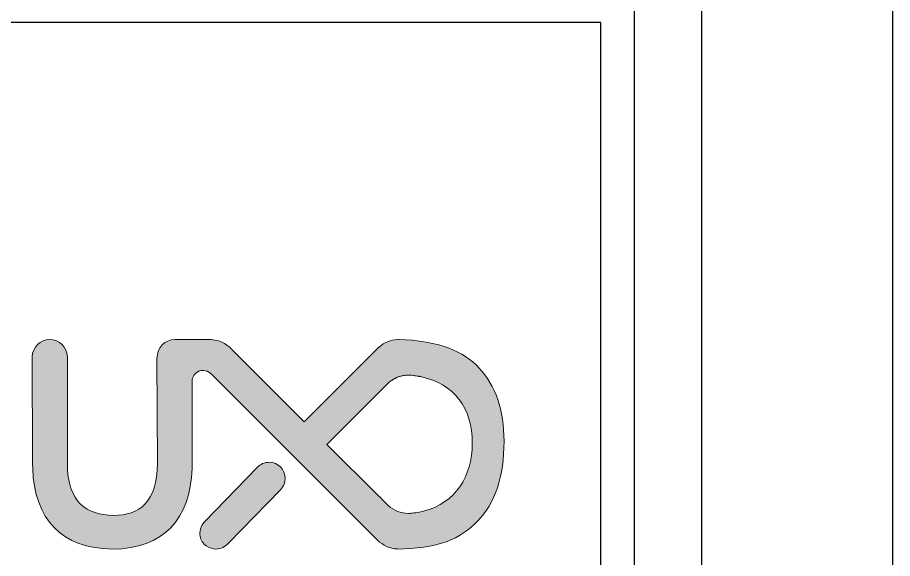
# Model space of a CAD drawing. Extents: x 96704 to 336282, y 34580 to 122302.
# Drawn here: x 131908 to 134730, y 49801 to 51547 of the extents above; entities that cross this region are included whole.
import ezdxf

# ---------------------------------------------------------------- set-up
doc = ezdxf.new("R2010")
doc.units = 0
doc.header["$LTSCALE"] = 1000
doc.header["$MEASUREMENT"] = 0
doc.layers.add('_U+56FE_U+5C42 1', color=7, linetype='Continuous')

msp = doc.modelspace()

# ---------------------------------------------------------------- hatches: boundary and pattern name
at = {"layer": '_U+56FE_U+5C42 1'}
h = msp.add_hatch(color=256, dxfattribs=at)
h.dxf.hatch_style = 2
edge = h.paths.add_edge_path()
edge.add_spline(control_points=[(133456.9, 50314.6), (133443.4, 50354.3), (133423.5, 50388.1), (133397.3, 50416), (133371.1, 50443.9), (133338.6, 50465.2), (133299.9, 50480.1), (133262, 50494.7), (133194.1, 50507.4), (133138.6, 50508), (133138.2, 50508), (133137.9, 50508), (133137.6, 50508), (133137.4, 50508), (133137.2, 50508), (133137, 50508), (133136.3, 50508), (133135.6, 50508), (133134.9, 50508), (133134.9, 50508), (133134.9, 50507.9), (133134.9, 50507.9), (133111.6, 50507.3), (133090.3, 50498.3), (133074.1, 50483.8), (133073.6, 50483.4), (133073.1, 50483.1), (133072.6, 50482.7), (133072.6, 50482.7), (133070.4, 50480.5), (133070.4, 50480.5), (133070.2, 50480.2), (133069.9, 50480), (133069.7, 50479.7), (133069.7, 50479.7), (132832.9, 50242.6), (132832.9, 50242.6), (132832.9, 50242.6), (132599, 50476.2), (132599, 50476.2), (132598.1, 50477.1), (132597.1, 50478.1), (132596, 50479.2), (132594.3, 50481), (132592.6, 50482.6), (132590.8, 50484.1), (132570.3, 50502.1), (132546.7, 50506.7), (132532.5, 50507.7), (132532.5, 50507.7), (132530.8, 50507.7), (132530.8, 50507.7), (132530.6, 50507.7), (132530.3, 50507.7), (132530.1, 50507.8), (132530.1, 50507.8), (132528.5, 50507.8), (132528.5, 50507.8), (132526.7, 50507.8), (132525.6, 50507.8), (132525.6, 50507.8), (132525.6, 50507.8), (132525.6, 50507.8), (132525.6, 50507.8), (132525.6, 50507.8), (132415.2, 50507.8), (132415.2, 50507.8), (132415.1, 50507.8), (132415, 50507.7), (132414.8, 50507.7), (132414.8, 50507.7), (132414.8, 50507.7), (132414.8, 50507.7), (132383.4, 50507.7), (132357.9, 50482.3), (132357.9, 50450.9), (132357.9, 50450.8), (132358, 50450.7), (132358, 50450.7), (132357.8, 50448.9), (132357.6, 50447.1), (132357.6, 50445.4), (132357.6, 50445.4), (132359.1, 50108), (132359.1, 50108), (132358.2, 49983.5), (132301.9, 49941), (132216.6, 49940.5), (132132.2, 49942.1), (132068.8, 49981.2), (132068.8, 50108), (132068.8, 50108), (132068.8, 50121.9), (132068.8, 50121.9), (132068.8, 50121.9), (132068.8, 50451.1), (132068.8, 50451.1), (132068.8, 50451.6), (132068.7, 50452), (132068.7, 50452.5), (132067.8, 50483.1), (132042.8, 50507.7), (132011.9, 50507.7), (131981.1, 50507.7), (131956.1, 50483.1), (131955.2, 50452.5), (131955.2, 50452), (131955.1, 50451.6), (131955.1, 50451.1), (131955.1, 50451.1), (131955.1, 50450.9), (131955.1, 50450.9), (131955.1, 50450.9), (131955.1, 50450.9), (131955.1, 50450.9), (131955.1, 50450.9), (131955.1, 50450.9), (131955.1, 50450.9), (131955.1, 50450.9), (131956.5, 50121.9), (131956.5, 50121.9), (131956.5, 50121.9), (131956.5, 50121.9), (131956.5, 50121.9), (131956.5, 50121.9), (131956.5, 50108), (131956.5, 50108), (131956.5, 50104.4), (131956.6, 50100.9), (131956.7, 50097.4), (131956.7, 50097.4), (131956.7, 50092.4), (131956.7, 50092.4), (131956.7, 50092.4), (131956.7, 50092.4), (131956.7, 50092.4), (131962, 49929.3), (132050.9, 49832.1), (132213.7, 49832.1), (132379.2, 49832.1), (132465, 49928.1), (132470.9, 50092.4), (132470.9, 50092.4), (132471.3, 50092.4), (132471.3, 50092.4), (132471.3, 50092.4), (132471.3, 50111), (132471.3, 50111), (132471.3, 50111), (132471.3, 50121.9), (132471.3, 50121.9), (132471.3, 50121.9), (132471.3, 50372.2), (132471.3, 50372.2), (132471.3, 50372.2), (132471.3, 50372.2), (132471.3, 50372.2), (132471.3, 50372.6), (132471.3, 50373), (132471.3, 50373.5), (132471.3, 50387.1), (132479.1, 50398.8), (132490.4, 50404.6), (132491.1, 50405), (132491.8, 50405.3), (132492.5, 50405.6), (132492.6, 50405.6), (132492.6, 50405.7), (132492.7, 50405.7), (132496.8, 50407.5), (132501.4, 50408.6), (132506.9, 50408.6), (132524.8, 50408.6), (132536.5, 50393), (132536.5, 50393), (132536.5, 50393), (133067.6, 49862), (133067.6, 49862), (133068.2, 49861.5), (133068.9, 49861), (133069.5, 49860.6), (133085.8, 49844.1), (133108.1, 49833.5), (133132.9, 49832.3), (133132.9, 49832.3), (133132.9, 49832.1), (133132.9, 49832.1), (133188.6, 49831.4), (133251.3, 49841.5), (133291.4, 49855.5), (133331.4, 49869.5), (133365.3, 49894.7), (133392.8, 49922.9), (133420.4, 49951.1), (133441.3, 49986.7), (133455.7, 50029.6), (133470, 50072.5), (133477.2, 50122.7), (133477.2, 50180.2), (133477.2, 50230.1), (133470.5, 50275), (133456.9, 50314.6)], knot_values=[0, 0, 0, 0, 1, 1, 1, 2, 2, 2, 3, 3, 3, 4, 4, 4, 5, 5, 5, 6, 6, 6, 7, 7, 7, 8, 8, 8, 9, 9, 9, 10, 10, 10, 11, 11, 11, 12, 12, 12, 13, 13, 13, 14, 14, 14, 15, 15, 15, 16, 16, 16, 17, 17, 17, 18, 18, 18, 19, 19, 19, 20, 20, 20, 21, 21, 21, 22, 22, 22, 23, 23, 23, 24, 24, 24, 25, 25, 25, 26, 26, 26, 27, 27, 27, 28, 28, 28, 29, 29, 29, 30, 30, 30, 31, 31, 31, 32, 32, 32, 33, 33, 33, 34, 34, 34, 35, 35, 35, 36, 36, 36, 37, 37, 37, 38, 38, 38, 39, 39, 39, 40, 40, 40, 41, 41, 41, 42, 42, 42, 43, 43, 43, 44, 44, 44, 45, 45, 45, 46, 46, 46, 47, 47, 47, 48, 48, 48, 49, 49, 49, 50, 50, 50, 51, 51, 51, 52, 52, 52, 53, 53, 53, 54, 54, 54, 55, 55, 55, 56, 56, 56, 57, 57, 57, 58, 58, 58, 59, 59, 59, 60, 60, 60, 61, 61, 61, 62, 62, 62, 63, 63, 63, 64, 64, 64, 65, 65, 65, 66, 66, 66, 67, 67, 67, 67], degree=3, periodic=0)
edge = h.paths.add_edge_path()
edge.add_spline(control_points=[(133221, 49954.8), (133211.8, 49952.5), (133197.7, 49949.6), (133179.5, 49947.6), (133179, 49947.5), (133178.5, 49947.5), (133178, 49947.4), (133177.6, 49947.4), (133177.2, 49947.3), (133176.8, 49947.3), (133176.8, 49947.3), (133176.8, 49947.4), (133176.8, 49947.4), (133174.2, 49947.1), (133171.6, 49947), (133168.9, 49947), (133144.2, 49947), (133121.8, 49956.4), (133104.8, 49971.7), (133104.7, 49971.6), (133104.6, 49971.6), (133104.6, 49971.6), (133103.6, 49972.3), (133083.5, 49992.6), (133076.1, 50000.1), (133076.1, 50000), (133076, 50000), (133076, 50000), (133076, 50000), (132905.9, 50169.8), (132905.9, 50169.8), (132905.9, 50169.8), (133100.5, 50364.5), (133100.5, 50364.5), (133100.6, 50364.5), (133100.6, 50364.4), (133100.6, 50364.4), (133102.1, 50366), (133103.8, 50367.4), (133105.4, 50368.9), (133107, 50370.3), (133108.7, 50371.7), (133110.5, 50373.1), (133111.1, 50373.5), (133111.7, 50374), (133112.3, 50374.5), (133114, 50375.7), (133115.7, 50376.9), (133117.5, 50378.1), (133118.3, 50378.5), (133119, 50379), (133119.8, 50379.4), (133121.5, 50380.5), (133123.2, 50381.5), (133125, 50382.4), (133126, 50382.9), (133126.9, 50383.3), (133127.8, 50383.8), (133129.5, 50384.6), (133131.2, 50385.4), (133133, 50386.1), (133134.1, 50386.6), (133135.3, 50387), (133136.5, 50387.4), (133138.1, 50388), (133139.7, 50388.6), (133141.4, 50389.1), (133142.8, 50389.5), (133144.3, 50389.8), (133145.7, 50390.2), (133147.2, 50390.6), (133148.7, 50391), (133150.2, 50391.3), (133152, 50391.6), (133153.9, 50391.9), (133155.8, 50392.1), (133157, 50392.3), (133158.1, 50392.5), (133159.4, 50392.7), (133162.5, 50393), (133165.7, 50393.1), (133168.9, 50393.1), (133170.4, 50393.1), (133172, 50393.1), (133173.5, 50393), (133177.2, 50392.7), (133180.8, 50392.3), (133184.3, 50391.9), (133185, 50391.8), (133185.8, 50391.8), (133186.5, 50391.7), (133188.5, 50391.4), (133190.4, 50391.1), (133192.3, 50390.9), (133195.9, 50390.3), (133199.2, 50389.8), (133202.3, 50389.3), (133203.3, 50389.1), (133204.3, 50388.9), (133205.2, 50388.7), (133207.2, 50388.4), (133209.2, 50388), (133211, 50387.6), (133315.5, 50365.4), (133374.7, 50287.3), (133374.7, 50173.6), (133374.7, 50063.9), (133319, 49982), (133221, 49954.8)], knot_values=[0, 0, 0, 0, 1, 1, 1, 2, 2, 2, 3, 3, 3, 4, 4, 4, 5, 5, 5, 6, 6, 6, 7, 7, 7, 8, 8, 8, 9, 9, 9, 10, 10, 10, 11, 11, 11, 12, 12, 12, 13, 13, 13, 14, 14, 14, 15, 15, 15, 16, 16, 16, 17, 17, 17, 18, 18, 18, 19, 19, 19, 20, 20, 20, 21, 21, 21, 22, 22, 22, 23, 23, 23, 24, 24, 24, 25, 25, 25, 26, 26, 26, 27, 27, 27, 28, 28, 28, 29, 29, 29, 30, 30, 30, 31, 31, 31, 32, 32, 32, 33, 33, 33, 34, 34, 34, 35, 35, 35, 36, 36, 36, 36], degree=3, periodic=0)
h = msp.add_hatch(color=30, dxfattribs=at)
h.dxf.hatch_style = 2
edge = h.paths.add_edge_path()
edge.add_spline(control_points=[(132761.5, 50030.5), (132767.5, 50038.9), (132771.1, 50049.2), (132771.1, 50060.3), (132771.1, 50088.8), (132748, 50111.9), (132719.4, 50111.9), (132704.6, 50111.9), (132691.3, 50105.6), (132681.8, 50095.7), (132681.7, 50095.6), (132681.6, 50095.5), (132681.4, 50095.3), (132681.4, 50095.3), (132510.9, 49920.1), (132510.9, 49920.1), (132507.6, 49916.8), (132504.8, 49912.8), (132502.5, 49908.5), (132498.5, 49901.1), (132496.2, 49892.7), (132496.2, 49883.7), (132496.2, 49883.3), (132496.2, 49882.9), (132496.2, 49882.6), (132496.1, 49870.1), (132500.2, 49857.5), (132509.6, 49848.1), (132512.4, 49845.2), (132515.6, 49842.9), (132519, 49840.9), (132527.3, 49835.4), (132537.2, 49832.1), (132547.9, 49832.1), (132564, 49832.1), (132578.4, 49839.5), (132587.9, 49851.1), (132587.9, 49851.1), (132754.9, 50022), (132754.9, 50022), (132757.4, 50024.5), (132759.6, 50027.4), (132761.5, 50030.5)], knot_values=[0, 0, 0, 0, 1, 1, 1, 2, 2, 2, 3, 3, 3, 4, 4, 4, 5, 5, 5, 6, 6, 6, 7, 7, 7, 8, 8, 8, 9, 9, 9, 10, 10, 10, 11, 11, 11, 12, 12, 12, 13, 13, 13, 14, 14, 14, 14], degree=3, periodic=0)

# ---------------------------------------------------------------- linework, layer by layer
at = {"color": 251}
msp.add_line((133898.1, 40827.7), (133898.1, 51640.2), dxfattribs=at)
for p, q in [((133789.2, 51531.3), (118565.8, 51531.3)), ((133789.2, 40936.6), (133789.2, 51531.3))]:
    msp.add_line(p, q)
for points in [[(116645.6, 54662.2), (134730.3, 54662.2), (134730.3, 34580.2), (116645.6, 34580.2)], [(118207.9, 40609.9), (134115.8, 40609.9), (134115.8, 51858), (118207.9, 51858)]]:
    msp.add_lwpolyline(points, close=True)
at = {"layer": '_U+56FE_U+5C42 1', "lineweight": 0}
for points, knots in [([(133456.9, 50314.6), (133443.4, 50354.3), (133423.5, 50388.1), (133397.3, 50416), (133371.1, 50443.9), (133338.6, 50465.2), (133299.9, 50480.1), (133262, 50494.7), (133194.1, 50507.4), (133138.6, 50508), (133138.2, 50508), (133137.9, 50508), (133137.6, 50508), (133137.4, 50508), (133137.2, 50508), (133137, 50508), (133136.3, 50508), (133135.6, 50508), (133134.9, 50508), (133134.9, 50508), (133134.9, 50507.9), (133134.9, 50507.9), (133111.6, 50507.3), (133090.3, 50498.3), (133074.1, 50483.8), (133073.6, 50483.4), (133073.1, 50483.1), (133072.6, 50482.7), (133072.6, 50482.7), (133070.4, 50480.5), (133070.4, 50480.5), (133070.2, 50480.2), (133069.9, 50480), (133069.7, 50479.7), (133069.7, 50479.7), (132832.9, 50242.6), (132832.9, 50242.6), (132832.9, 50242.6), (132599, 50476.2), (132599, 50476.2), (132598.1, 50477.1), (132597.1, 50478.1), (132596, 50479.2), (132594.3, 50481), (132592.6, 50482.6), (132590.8, 50484.1), (132570.3, 50502.1), (132546.7, 50506.7), (132532.5, 50507.7), (132532.5, 50507.7), (132530.8, 50507.7), (132530.8, 50507.7), (132530.6, 50507.7), (132530.3, 50507.7), (132530.1, 50507.8), (132530.1, 50507.8), (132528.5, 50507.8), (132528.5, 50507.8), (132526.7, 50507.8), (132525.6, 50507.8), (132525.6, 50507.8), (132525.6, 50507.8), (132525.6, 50507.8), (132525.6, 50507.8), (132525.6, 50507.8), (132415.2, 50507.8), (132415.2, 50507.8), (132415.1, 50507.8), (132415, 50507.7), (132414.8, 50507.7), (132414.8, 50507.7), (132414.8, 50507.7), (132414.8, 50507.7), (132383.4, 50507.7), (132357.9, 50482.3), (132357.9, 50450.9), (132357.9, 50450.8), (132358, 50450.7), (132358, 50450.7), (132357.8, 50448.9), (132357.6, 50447.1), (132357.6, 50445.4), (132357.6, 50445.4), (132359.1, 50108), (132359.1, 50108), (132358.2, 49983.5), (132301.9, 49941), (132216.6, 49940.5), (132132.2, 49942.1), (132068.8, 49981.2), (132068.8, 50108), (132068.8, 50108), (132068.8, 50121.9), (132068.8, 50121.9), (132068.8, 50121.9), (132068.8, 50451.1), (132068.8, 50451.1), (132068.8, 50451.6), (132068.7, 50452), (132068.7, 50452.5), (132067.8, 50483.1), (132042.8, 50507.7), (132011.9, 50507.7), (131981.1, 50507.7), (131956.1, 50483.1), (131955.2, 50452.5), (131955.2, 50452), (131955.1, 50451.6), (131955.1, 50451.1), (131955.1, 50451.1), (131955.1, 50450.9), (131955.1, 50450.9), (131955.1, 50450.9), (131955.1, 50450.9), (131955.1, 50450.9), (131955.1, 50450.9), (131955.1, 50450.9), (131955.1, 50450.9), (131955.1, 50450.9), (131956.5, 50121.9), (131956.5, 50121.9), (131956.5, 50121.9), (131956.5, 50121.9), (131956.5, 50121.9), (131956.5, 50121.9), (131956.5, 50108), (131956.5, 50108), (131956.5, 50104.4), (131956.6, 50100.9), (131956.7, 50097.4), (131956.7, 50097.4), (131956.7, 50092.4), (131956.7, 50092.4), (131956.7, 50092.4), (131956.7, 50092.4), (131956.7, 50092.4), (131962, 49929.3), (132050.9, 49832.1), (132213.7, 49832.1), (132379.2, 49832.1), (132465, 49928.1), (132470.9, 50092.4), (132470.9, 50092.4), (132471.3, 50092.4), (132471.3, 50092.4), (132471.3, 50092.4), (132471.3, 50111), (132471.3, 50111), (132471.3, 50111), (132471.3, 50121.9), (132471.3, 50121.9), (132471.3, 50121.9), (132471.3, 50372.2), (132471.3, 50372.2), (132471.3, 50372.2), (132471.3, 50372.2), (132471.3, 50372.2), (132471.3, 50372.6), (132471.3, 50373), (132471.3, 50373.5), (132471.3, 50387.1), (132479.1, 50398.8), (132490.4, 50404.6), (132491.1, 50405), (132491.8, 50405.3), (132492.5, 50405.6), (132492.6, 50405.6), (132492.6, 50405.7), (132492.7, 50405.7), (132496.8, 50407.5), (132501.4, 50408.6), (132506.9, 50408.6), (132524.8, 50408.6), (132536.5, 50393), (132536.5, 50393), (132536.5, 50393), (133067.6, 49862), (133067.6, 49862), (133068.2, 49861.5), (133068.9, 49861), (133069.5, 49860.6), (133085.8, 49844.1), (133108.1, 49833.5), (133132.9, 49832.3), (133132.9, 49832.3), (133132.9, 49832.1), (133132.9, 49832.1), (133188.6, 49831.4), (133251.3, 49841.5), (133291.4, 49855.5), (133331.4, 49869.5), (133365.3, 49894.7), (133392.8, 49922.9), (133420.4, 49951.1), (133441.3, 49986.7), (133455.7, 50029.6), (133470, 50072.5), (133477.2, 50122.7), (133477.2, 50180.2), (133477.2, 50230.1), (133470.5, 50275), (133456.9, 50314.6)], [0, 0, 0, 0, 1, 1, 1, 2, 2, 2, 3, 3, 3, 4, 4, 4, 5, 5, 5, 6, 6, 6, 7, 7, 7, 8, 8, 8, 9, 9, 9, 10, 10, 10, 11, 11, 11, 12, 12, 12, 13, 13, 13, 14, 14, 14, 15, 15, 15, 16, 16, 16, 17, 17, 17, 18, 18, 18, 19, 19, 19, 20, 20, 20, 21, 21, 21, 22, 22, 22, 23, 23, 23, 24, 24, 24, 25, 25, 25, 26, 26, 26, 27, 27, 27, 28, 28, 28, 29, 29, 29, 30, 30, 30, 31, 31, 31, 32, 32, 32, 33, 33, 33, 34, 34, 34, 35, 35, 35, 36, 36, 36, 37, 37, 37, 38, 38, 38, 39, 39, 39, 40, 40, 40, 41, 41, 41, 42, 42, 42, 43, 43, 43, 44, 44, 44, 45, 45, 45, 46, 46, 46, 47, 47, 47, 48, 48, 48, 49, 49, 49, 50, 50, 50, 51, 51, 51, 52, 52, 52, 53, 53, 53, 54, 54, 54, 55, 55, 55, 56, 56, 56, 57, 57, 57, 58, 58, 58, 59, 59, 59, 60, 60, 60, 61, 61, 61, 62, 62, 62, 63, 63, 63, 64, 64, 64, 65, 65, 65, 66, 66, 66, 67, 67, 67, 67]), ([(133221, 49954.8), (133211.8, 49952.5), (133197.7, 49949.6), (133179.5, 49947.6), (133179, 49947.5), (133178.5, 49947.5), (133178, 49947.4), (133177.6, 49947.4), (133177.2, 49947.3), (133176.8, 49947.3), (133176.8, 49947.3), (133176.8, 49947.4), (133176.8, 49947.4), (133174.2, 49947.1), (133171.6, 49947), (133168.9, 49947), (133144.2, 49947), (133121.8, 49956.4), (133104.8, 49971.7), (133104.7, 49971.6), (133104.6, 49971.6), (133104.6, 49971.6), (133103.6, 49972.3), (133083.5, 49992.6), (133076.1, 50000.1), (133076.1, 50000), (133076, 50000), (133076, 50000), (133076, 50000), (132905.9, 50169.8), (132905.9, 50169.8), (132905.9, 50169.8), (133100.5, 50364.5), (133100.5, 50364.5), (133100.6, 50364.5), (133100.6, 50364.4), (133100.6, 50364.4), (133102.1, 50366), (133103.8, 50367.4), (133105.4, 50368.9), (133107, 50370.3), (133108.7, 50371.7), (133110.5, 50373.1), (133111.1, 50373.5), (133111.7, 50374), (133112.3, 50374.5), (133114, 50375.7), (133115.7, 50376.9), (133117.5, 50378.1), (133118.3, 50378.5), (133119, 50379), (133119.8, 50379.4), (133121.5, 50380.5), (133123.2, 50381.5), (133125, 50382.4), (133126, 50382.9), (133126.9, 50383.3), (133127.8, 50383.8), (133129.5, 50384.6), (133131.2, 50385.4), (133133, 50386.1), (133134.1, 50386.6), (133135.3, 50387), (133136.5, 50387.4), (133138.1, 50388), (133139.7, 50388.6), (133141.4, 50389.1), (133142.8, 50389.5), (133144.3, 50389.8), (133145.7, 50390.2), (133147.2, 50390.6), (133148.7, 50391), (133150.2, 50391.3), (133152, 50391.6), (133153.9, 50391.9), (133155.8, 50392.1), (133157, 50392.3), (133158.1, 50392.5), (133159.4, 50392.7), (133162.5, 50393), (133165.7, 50393.1), (133168.9, 50393.1), (133170.4, 50393.1), (133172, 50393.1), (133173.5, 50393), (133177.2, 50392.7), (133180.8, 50392.3), (133184.3, 50391.9), (133185, 50391.8), (133185.8, 50391.8), (133186.5, 50391.7), (133188.5, 50391.4), (133190.4, 50391.1), (133192.3, 50390.9), (133195.9, 50390.3), (133199.2, 50389.8), (133202.3, 50389.3), (133203.3, 50389.1), (133204.3, 50388.9), (133205.2, 50388.7), (133207.2, 50388.4), (133209.2, 50388), (133211, 50387.6), (133315.5, 50365.4), (133374.7, 50287.3), (133374.7, 50173.6), (133374.7, 50063.9), (133319, 49982), (133221, 49954.8)], [0, 0, 0, 0, 1, 1, 1, 2, 2, 2, 3, 3, 3, 4, 4, 4, 5, 5, 5, 6, 6, 6, 7, 7, 7, 8, 8, 8, 9, 9, 9, 10, 10, 10, 11, 11, 11, 12, 12, 12, 13, 13, 13, 14, 14, 14, 15, 15, 15, 16, 16, 16, 17, 17, 17, 18, 18, 18, 19, 19, 19, 20, 20, 20, 21, 21, 21, 22, 22, 22, 23, 23, 23, 24, 24, 24, 25, 25, 25, 26, 26, 26, 27, 27, 27, 28, 28, 28, 29, 29, 29, 30, 30, 30, 31, 31, 31, 32, 32, 32, 33, 33, 33, 34, 34, 34, 35, 35, 35, 36, 36, 36, 36]), ([(132761.5, 50030.5), (132767.5, 50038.9), (132771.1, 50049.2), (132771.1, 50060.3), (132771.1, 50088.8), (132748, 50111.9), (132719.4, 50111.9), (132704.6, 50111.9), (132691.3, 50105.6), (132681.8, 50095.7), (132681.7, 50095.6), (132681.6, 50095.5), (132681.4, 50095.3), (132681.4, 50095.3), (132510.9, 49920.1), (132510.9, 49920.1), (132507.6, 49916.8), (132504.8, 49912.8), (132502.5, 49908.5), (132498.5, 49901.1), (132496.2, 49892.7), (132496.2, 49883.7), (132496.2, 49883.3), (132496.2, 49882.9), (132496.2, 49882.6), (132496.1, 49870.1), (132500.2, 49857.5), (132509.6, 49848.1), (132512.4, 49845.2), (132515.6, 49842.9), (132519, 49840.9), (132527.3, 49835.4), (132537.2, 49832.1), (132547.9, 49832.1), (132564, 49832.1), (132578.4, 49839.5), (132587.9, 49851.1), (132587.9, 49851.1), (132754.9, 50022), (132754.9, 50022), (132757.4, 50024.5), (132759.6, 50027.4), (132761.5, 50030.5)], [0, 0, 0, 0, 1, 1, 1, 2, 2, 2, 3, 3, 3, 4, 4, 4, 5, 5, 5, 6, 6, 6, 7, 7, 7, 8, 8, 8, 9, 9, 9, 10, 10, 10, 11, 11, 11, 12, 12, 12, 13, 13, 13, 14, 14, 14, 14])]:
    msp.add_open_spline(points, degree=3, knots=knots, dxfattribs=at)

doc.saveas('drawing.dxf')
